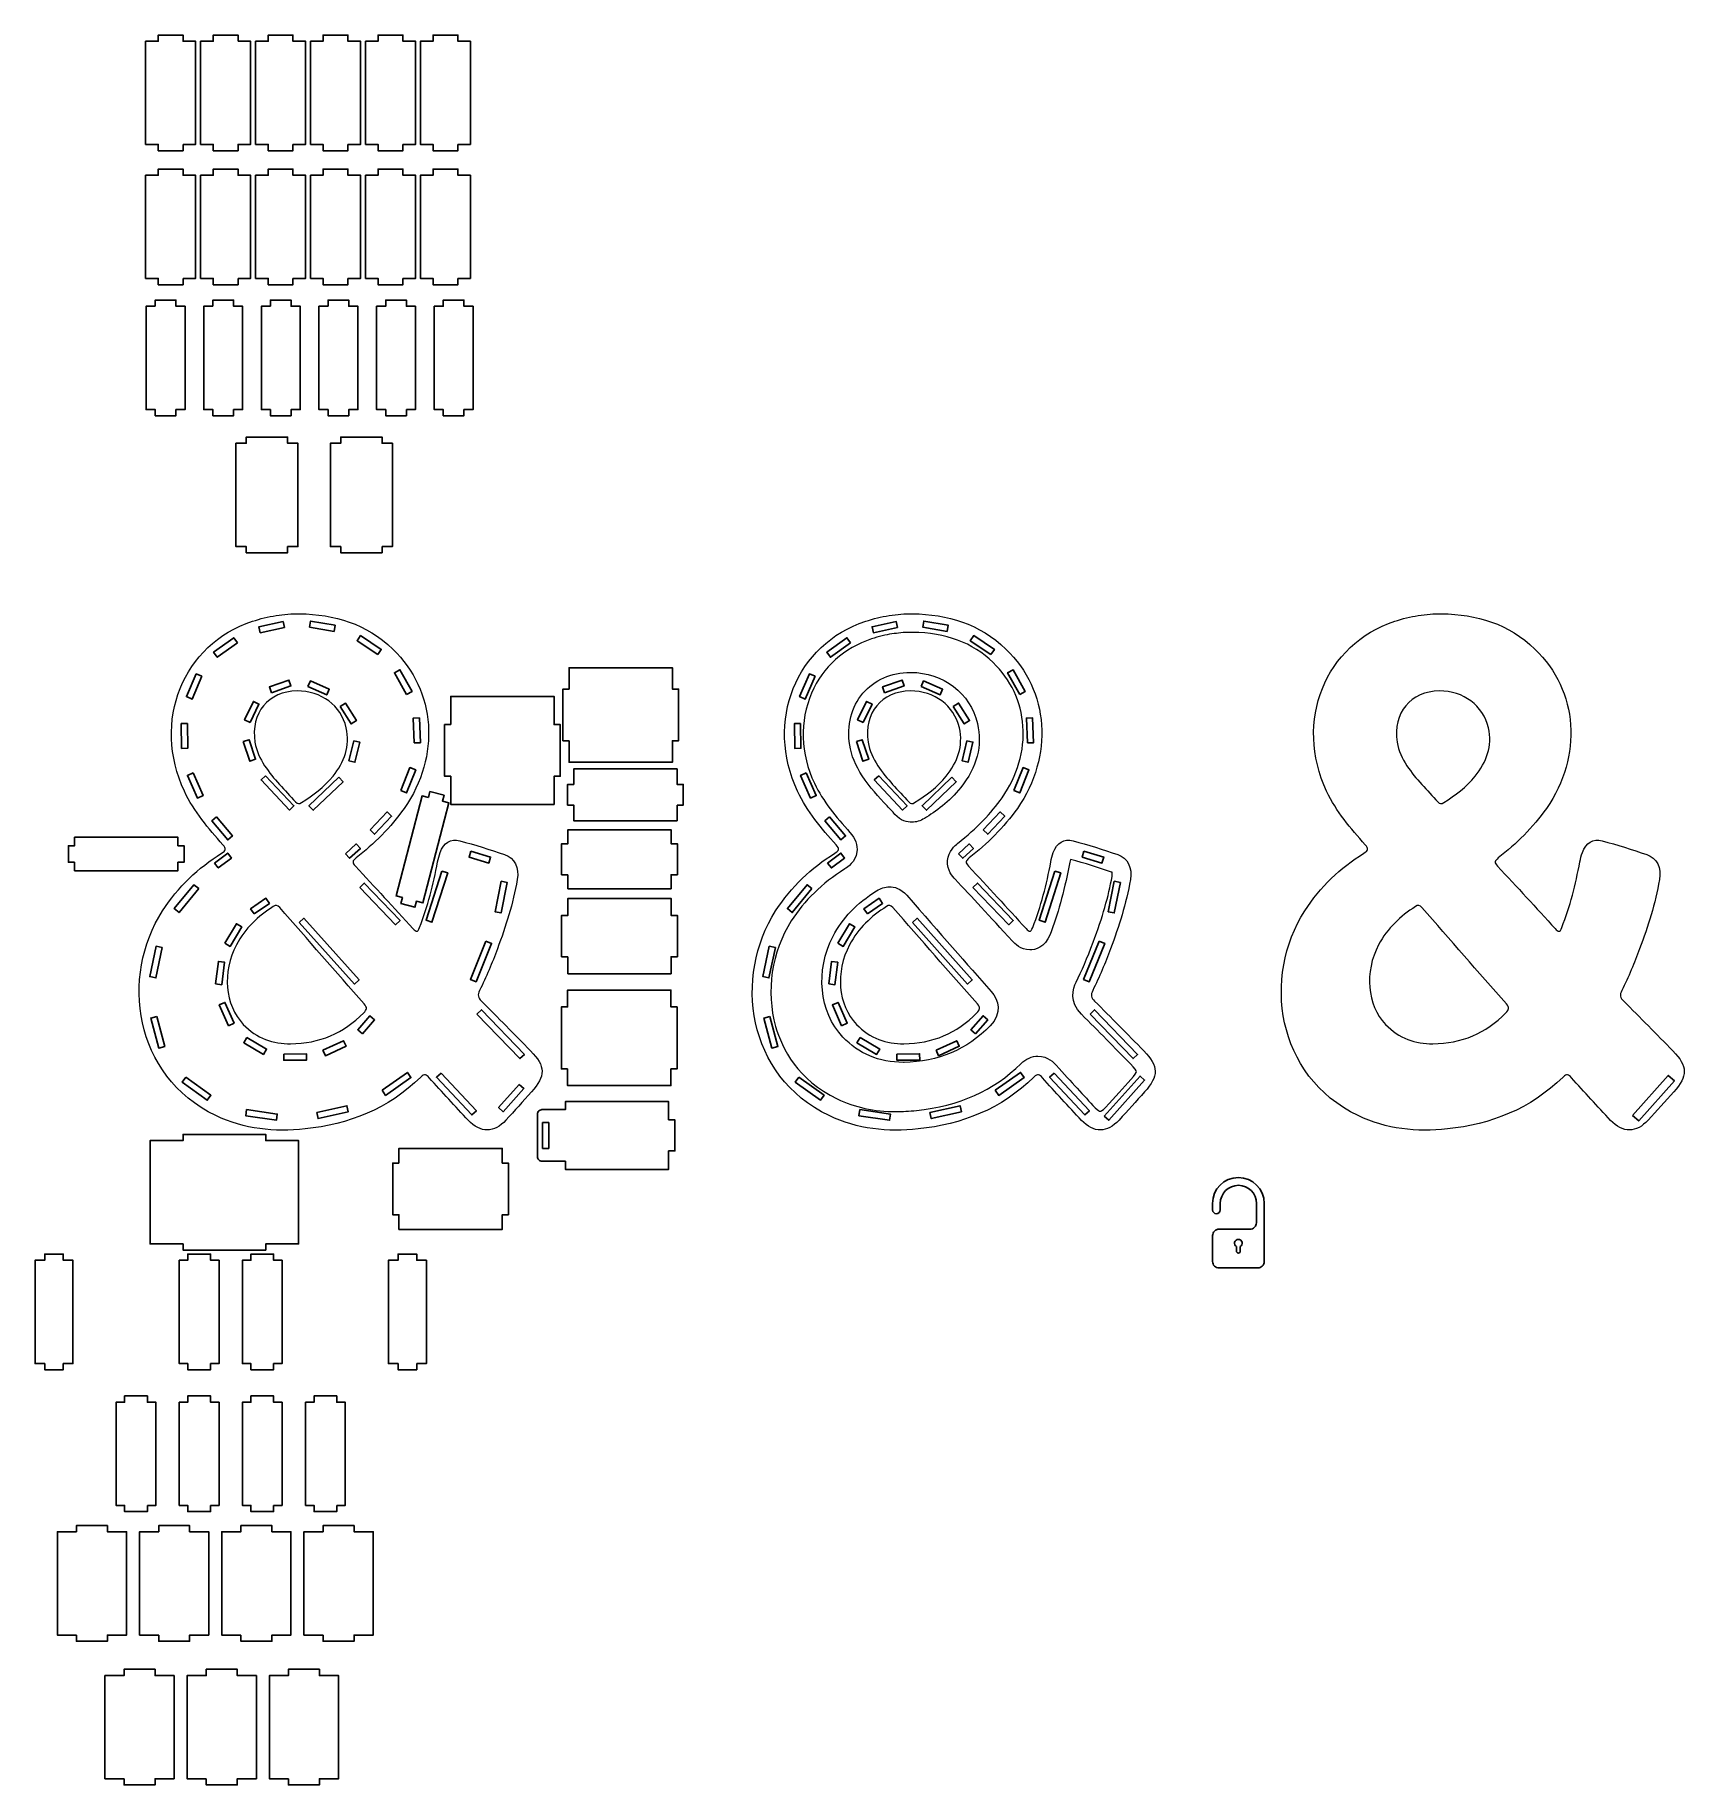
# Model space of a CAD drawing. Header units: millimetres. Extents: x 2867 to 3667, y -81 to 767.
import ezdxf

# ---------------------------------------------------------------- set-up
doc = ezdxf.new("R2010")
doc.units = ezdxf.units.MM
doc.layers.add('Layer 1', color=7, linetype='Continuous')

msp = doc.modelspace()

# ---------------------------------------------------------------- linework, layer by layer
for points in [[(2938.66, 713.63), (2944.76, 713.63), (2944.76, 763.63), (2938.66, 763.63), (2938.66, 766.63), (2926.66, 766.63), (2926.66, 763.63), (2920.56, 763.63), (2920.56, 713.63), (2926.66, 713.63), (2926.66, 710.63), (2938.66, 710.63)], [(2965.26, 763.63), (2965.26, 766.63), (2953.26, 766.63), (2953.26, 763.63), (2947.16, 763.63), (2947.16, 713.63), (2953.26, 713.63), (2953.26, 710.63), (2965.26, 710.63), (2965.26, 713.63), (2971.36, 713.63), (2971.36, 763.63)], [(2991.86, 713.63), (2997.96, 713.63), (2997.96, 763.63), (2991.86, 763.63), (2991.86, 766.63), (2979.86, 766.63), (2979.86, 763.63), (2973.76, 763.63), (2973.76, 713.63), (2979.86, 713.63), (2979.86, 710.63), (2991.86, 710.63)], [(3018.46, 713.63), (3024.56, 713.63), (3024.56, 763.63), (3018.46, 763.63), (3018.46, 766.63), (3006.46, 766.63), (3006.46, 763.63), (3000.36, 763.63), (3000.36, 713.63), (3006.46, 713.63), (3006.46, 710.63), (3018.46, 710.63)], [(3045.07, 713.63), (3051.17, 713.63), (3051.17, 763.63), (3045.07, 763.63), (3045.07, 766.63), (3033.07, 766.63), (3033.07, 763.63), (3026.97, 763.63), (3026.97, 713.63), (3033.07, 713.63), (3033.07, 710.63), (3045.07, 710.63)], [(3071.67, 713.63), (3077.77, 713.63), (3077.77, 763.63), (3071.67, 763.63), (3071.67, 766.63), (3059.67, 766.63), (3059.67, 763.63), (3053.57, 763.63), (3053.57, 713.63), (3059.67, 713.63), (3059.67, 710.63), (3071.67, 710.63)], [(2938.66, 648.76), (2944.76, 648.76), (2944.76, 698.76), (2938.66, 698.76), (2938.66, 701.76), (2926.66, 701.76), (2926.66, 698.76), (2920.56, 698.76), (2920.56, 648.76), (2926.66, 648.76), (2926.66, 645.76), (2938.66, 645.76)], [(2965.26, 648.76), (2971.36, 648.76), (2971.36, 698.76), (2965.26, 698.76), (2965.26, 701.76), (2953.26, 701.76), (2953.26, 698.76), (2947.16, 698.76), (2947.16, 648.76), (2953.26, 648.76), (2953.26, 645.76), (2965.26, 645.76)], [(2991.86, 648.76), (2997.96, 648.76), (2997.96, 698.76), (2991.86, 698.76), (2991.86, 701.76), (2979.86, 701.76), (2979.86, 698.76), (2973.76, 698.76), (2973.76, 648.76), (2979.86, 648.76), (2979.86, 645.76), (2991.86, 645.76)], [(3018.46, 648.76), (3024.56, 648.76), (3024.56, 698.76), (3018.46, 698.76), (3018.46, 701.76), (3006.46, 701.76), (3006.46, 698.76), (3000.36, 698.76), (3000.36, 648.76), (3006.46, 648.76), (3006.46, 645.76), (3018.46, 645.76)], [(3045.07, 648.76), (3051.17, 648.76), (3051.17, 698.76), (3045.07, 698.76), (3045.07, 701.76), (3033.07, 701.76), (3033.07, 698.76), (3026.97, 698.76), (3026.97, 648.76), (3033.07, 648.76), (3033.07, 645.76), (3045.07, 645.76)], [(3071.67, 648.76), (3077.77, 648.76), (3077.77, 698.76), (3071.67, 698.76), (3071.67, 701.76), (3059.67, 701.76), (3059.67, 698.76), (3053.57, 698.76), (3053.57, 648.76), (3059.67, 648.76), (3059.67, 645.76), (3071.67, 645.76)], [(2925.21, 635.29), (2920.81, 635.29), (2920.81, 585.29), (2925.21, 585.29), (2925.21, 582.29), (2935.21, 582.29), (2935.21, 585.29), (2939.61, 585.29), (2939.61, 635.29), (2935.21, 635.29), (2935.21, 638.29), (2925.21, 638.29)], [(2953.09, 635.29), (2948.69, 635.29), (2948.69, 585.29), (2953.09, 585.29), (2953.09, 582.29), (2963.09, 582.29), (2963.09, 585.29), (2967.49, 585.29), (2967.49, 635.29), (2963.09, 635.29), (2963.09, 638.29), (2953.09, 638.29)], [(2980.97, 635.29), (2976.57, 635.29), (2976.57, 585.29), (2980.97, 585.29), (2980.97, 582.29), (2990.97, 582.29), (2990.97, 585.29), (2995.37, 585.29), (2995.37, 635.29), (2990.97, 635.29), (2990.97, 638.29), (2980.97, 638.29)], [(3008.86, 635.29), (3004.46, 635.29), (3004.46, 585.29), (3008.86, 585.29), (3008.86, 582.29), (3018.86, 582.29), (3018.86, 585.29), (3023.26, 585.29), (3023.26, 635.29), (3018.86, 635.29), (3018.86, 638.29), (3008.86, 638.29)], [(3046.74, 585.29), (3051.14, 585.29), (3051.14, 635.29), (3046.74, 635.29), (3046.74, 638.29), (3036.74, 638.29), (3036.74, 635.29), (3032.34, 635.29), (3032.34, 585.29), (3036.74, 585.29), (3036.74, 582.29), (3046.74, 582.29)], [(3074.62, 585.29), (3079.02, 585.29), (3079.02, 635.29), (3074.62, 635.29), (3074.62, 638.29), (3064.62, 638.29), (3064.62, 635.29), (3060.22, 635.29), (3060.22, 585.29), (3064.62, 585.29), (3064.62, 582.29), (3074.62, 582.29)], [(2989.22, 518.97), (2994.22, 518.97), (2994.22, 568.97), (2989.22, 568.97), (2989.22, 571.97), (2969.22, 571.97), (2969.22, 568.97), (2964.22, 568.97), (2964.22, 518.97), (2969.22, 518.97), (2969.22, 515.97), (2989.22, 515.97)], [(3034.99, 518.97), (3039.99, 518.97), (3039.99, 568.97), (3034.99, 568.97), (3034.99, 571.97), (3014.99, 571.97), (3014.99, 568.97), (3009.99, 568.97), (3009.99, 518.97), (3014.99, 518.97), (3014.99, 515.97), (3034.99, 515.97)], [(3011.72, 477.9), (2999.9, 479.97), (3000.42, 482.93), (3012.24, 480.85)], [(3308.49, 477.9), (3296.67, 479.97), (3297.18, 482.93), (3309, 480.85)], [(2964.96, 472.35), (2955.2, 465.37), (2953.45, 467.81), (2963.21, 474.79)], [(2987.74, 479.74), (2976.01, 477.22), (2975.38, 480.15), (2987.11, 482.67)], [(3032.88, 466.67), (3022.93, 473.38), (3024.61, 475.87), (3034.56, 469.16)], [(3261.72, 472.35), (3251.96, 465.37), (3250.22, 467.81), (3259.98, 474.79)], [(3284.51, 479.74), (3272.77, 477.22), (3272.14, 480.15), (3283.88, 482.67)], [(3329.65, 466.67), (3319.7, 473.38), (3321.37, 475.87), (3331.32, 469.16)], [(3046.87, 447.41), (3041, 457.88), (3043.61, 459.34), (3049.49, 448.88)], [(3125.5, 424.95), (3125.5, 414.56), (3175.5, 414.56), (3175.5, 424.95), (3178.5, 424.95), (3178.5, 449.95), (3175.5, 449.95), (3175.5, 460.34), (3125.5, 460.34), (3125.5, 449.95), (3122.5, 449.95), (3122.5, 424.95)], [(3343.64, 447.41), (3337.76, 457.88), (3340.38, 459.34), (3346.25, 448.88)], [(2947.8, 456.17), (2943.08, 445.13), (2940.32, 446.31), (2945.04, 457.35)], [(2981.44, 448.18), (2990.87, 451.53), (2989.86, 454.36), (2980.44, 451.01)], [(2999.1, 451.2), (3008.25, 447.18), (3009.46, 449.92), (3000.31, 453.95)], [(3244.56, 456.17), (3239.84, 445.13), (3237.08, 446.31), (3241.8, 457.35)], [(3278.21, 448.18), (3287.63, 451.53), (3286.63, 454.36), (3277.2, 451.01)], [(3295.86, 451.2), (3305.02, 447.18), (3306.23, 449.92), (3297.07, 453.95)], [(2971.11, 433.72), (2975.42, 442.75), (2972.71, 444.04), (2968.41, 435.02)], [(3014.7, 441.6), (3019.99, 433.11), (3022.54, 434.7), (3017.25, 443.19)], [(3068.21, 432.8), (3065.21, 432.8), (3065.21, 407.8), (3068.21, 407.8), (3068.21, 394.15), (3118.21, 394.15), (3118.21, 407.8), (3121.21, 407.8), (3121.21, 432.8), (3118.21, 432.8), (3118.21, 446.45), (3068.21, 446.45)], [(3267.88, 433.72), (3272.18, 442.75), (3269.47, 444.04), (3265.17, 435.02)], [(3311.47, 441.6), (3316.76, 433.11), (3319.3, 434.7), (3314.01, 443.19)], [(2940.76, 433.31), (2940.93, 421.31), (2937.93, 421.27), (2937.76, 433.26)], [(3050.53, 423.91), (3050.1, 435.9), (3053.1, 436.01), (3053.53, 424.02)], [(3237.52, 433.31), (3237.7, 421.31), (3234.7, 421.27), (3234.52, 433.26)], [(3347.3, 423.91), (3346.86, 435.9), (3349.86, 436.01), (3350.3, 424.02)], [(2967.8, 424.52), (2970.94, 415.02), (2973.79, 415.97), (2970.65, 425.46)], [(3021.29, 425), (3018.93, 415.28), (3021.84, 414.57), (3024.21, 424.29)], [(3264.57, 424.52), (3267.71, 415.02), (3270.55, 415.97), (3267.41, 425.46)], [(3318.06, 425), (3315.69, 415.28), (3318.61, 414.57), (3320.97, 424.29)], [(2943.54, 409.41), (2948.38, 398.43), (2945.63, 397.22), (2940.79, 408.2)], [(2978.63, 408.04), (2992.35, 393.49), (2990.17, 391.43), (2976.44, 405.98)], [(3014.06, 407.31), (2999.58, 393.51), (3001.65, 391.34), (3016.13, 405.13)], [(3044.04, 400.84), (3048.47, 411.99), (3051.26, 410.88), (3046.83, 399.73)], [(3177.77, 393.78), (3180.77, 393.78), (3180.77, 403.78), (3177.77, 403.78), (3177.77, 411.35), (3127.77, 411.35), (3127.77, 403.78), (3124.77, 403.78), (3124.77, 393.78), (3127.77, 393.78), (3127.77, 386.22), (3177.77, 386.22)], [(3240.3, 409.41), (3245.14, 398.43), (3242.4, 397.22), (3237.56, 408.2)], [(3275.39, 408.04), (3289.11, 393.49), (3286.93, 391.43), (3273.21, 405.98)], [(3310.82, 407.31), (3296.34, 393.51), (3298.41, 391.34), (3312.89, 405.13)], [(3340.8, 400.84), (3345.23, 411.99), (3348.02, 410.88), (3343.59, 399.73)], [(3057.43, 397.44), (3054.33, 398.24), (3041.75, 349.85), (3044.85, 349.04), (3044.1, 346.14), (3050.88, 344.38), (3051.63, 347.28), (3054.73, 346.48), (3067.31, 394.87), (3064.2, 395.68), (3064.96, 398.58), (3058.18, 400.34)], [(3029.16, 381.76), (3037.4, 390.48), (3039.58, 388.42), (3031.34, 379.7)], [(3325.92, 381.76), (3334.17, 390.48), (3336.35, 388.42), (3328.1, 379.7)], [(2954.83, 388.06), (2962.57, 378.89), (2960.28, 376.96), (2952.54, 386.12)], [(3124.9, 360.09), (3124.9, 353.34), (3174.9, 353.34), (3174.9, 360.09), (3177.9, 360.09), (3177.9, 375.09), (3174.9, 375.09), (3174.9, 381.84), (3124.9, 381.84), (3124.9, 375.09), (3121.9, 375.09), (3121.9, 360.09)], [(3251.59, 388.06), (3259.34, 378.89), (3257.04, 376.96), (3249.3, 386.12)], [(2886.18, 366.15), (2886.18, 362.03), (2936.18, 362.03), (2936.18, 366.15), (2939.18, 366.15), (2939.18, 374.15), (2936.18, 374.15), (2936.18, 378.26), (2886.18, 378.26), (2886.18, 374.15), (2883.18, 374.15), (2883.18, 366.15)], [(3017.27, 370.28), (3022.44, 375), (3024.47, 372.79), (3019.3, 368.06)], [(3314.04, 370.28), (3319.21, 375), (3321.23, 372.79), (3316.06, 368.06)], [(2953.89, 365.77), (2960.28, 370.58), (2962.09, 368.19), (2955.69, 363.38)], [(3077.95, 371.52), (3087.52, 368.61), (3086.65, 365.74), (3077.08, 368.65)], [(3250.65, 365.77), (3257.04, 370.58), (3258.85, 368.19), (3252.46, 363.38)], [(3374.71, 371.52), (3384.28, 368.61), (3383.41, 365.74), (3373.84, 368.65)], [(3024.21, 353.97), (3026.38, 356.05), (3043.67, 337.99), (3041.5, 335.92)], [(3063.88, 361.85), (3066.74, 360.94), (3059.13, 337.12), (3056.27, 338.03)], [(3092.61, 356.91), (3095.55, 356.32), (3092.59, 341.61), (3089.65, 342.2)], [(3320.97, 353.97), (3323.14, 356.05), (3340.44, 337.99), (3338.27, 335.92)], [(3360.64, 361.85), (3363.5, 360.94), (3355.9, 337.12), (3353.04, 338.03)], [(3389.37, 356.91), (3392.31, 356.32), (3389.36, 341.61), (3386.42, 342.2)], [(2946.24, 353.38), (2936.73, 341.78), (2934.41, 343.68), (2943.92, 355.28)], [(2973.09, 341.1), (2980.49, 346.23), (2978.78, 348.7), (2971.38, 343.57)], [(3124.9, 320.38), (3124.9, 312.13), (3174.9, 312.13), (3174.9, 320.38), (3177.9, 320.38), (3177.9, 340.38), (3174.9, 340.38), (3174.9, 348.63), (3124.9, 348.63), (3124.9, 340.38), (3121.9, 340.38), (3121.9, 320.38)], [(3243, 353.38), (3233.49, 341.78), (3231.17, 343.68), (3240.68, 355.28)], [(3269.86, 341.1), (3277.25, 346.23), (3275.54, 348.7), (3268.15, 343.57)], [(2994.94, 337.02), (2997.18, 339.02), (3023.83, 309.19), (3021.6, 307.19)], [(3291.71, 337.02), (3293.95, 339.02), (3320.6, 309.19), (3318.36, 307.19)], [(2958.86, 326.98), (2964.53, 336.4), (2967.1, 334.85), (2961.43, 325.43)], [(3255.62, 326.98), (3261.29, 336.4), (3263.86, 334.85), (3258.19, 325.43)], [(2928.58, 324.82), (2925.49, 310.15), (2922.55, 310.76), (2925.64, 325.44)], [(3085.23, 327.93), (3088.01, 326.81), (3080.51, 308.27), (3077.73, 309.39)], [(3225.34, 324.82), (3222.25, 310.15), (3219.32, 310.76), (3222.4, 325.44)], [(3381.99, 327.93), (3384.77, 326.81), (3377.27, 308.27), (3374.49, 309.39)], [(2954.43, 307.2), (2955.79, 318.12), (2958.76, 317.75), (2957.41, 306.83)], [(3251.2, 307.2), (3252.55, 318.12), (3255.53, 317.75), (3254.17, 306.83)], [(2960.66, 287.02), (2956.16, 297.05), (2958.9, 298.28), (2963.4, 288.24)], [(3124.8, 266.12), (3124.8, 257.98), (3174.8, 257.98), (3174.8, 266.12), (3177.8, 266.12), (3177.8, 296.12), (3174.8, 296.12), (3174.8, 304.25), (3124.8, 304.25), (3124.8, 296.12), (3121.8, 296.12), (3121.8, 266.12)], [(3257.42, 287.02), (3252.92, 297.05), (3255.66, 298.28), (3260.16, 288.24)], [(2925.95, 291.48), (2929.78, 276.98), (2926.88, 276.21), (2923.05, 290.71)], [(3025.46, 283.04), (3031.39, 289.82), (3029.13, 291.79), (3023.2, 285.02)], [(3080.89, 292.67), (3083.05, 294.75), (3103.86, 273.14), (3101.7, 271.06)], [(3222.71, 291.48), (3226.55, 276.98), (3223.65, 276.21), (3219.81, 290.71)], [(3322.23, 283.04), (3328.15, 289.82), (3325.89, 291.79), (3319.97, 285.02)], [(3377.66, 292.67), (3379.82, 294.75), (3400.63, 273.14), (3398.46, 271.06)], [(2969.59, 281.31), (2979.06, 275.71), (2977.53, 273.13), (2968.07, 278.73)], [(3006.32, 275.18), (3016.32, 279.76), (3017.57, 277.03), (3007.57, 272.46)], [(3266.36, 281.31), (3275.83, 275.71), (3274.3, 273.13), (3264.83, 278.73)], [(3303.09, 275.18), (3313.09, 279.76), (3314.34, 277.03), (3304.34, 272.46)], [(2987.39, 273.28), (2998.39, 273.4), (2998.42, 270.4), (2987.42, 270.28)], [(3284.16, 273.28), (3295.16, 273.4), (3295.19, 270.4), (3284.19, 270.28)], [(3034.97, 255.73), (3047.23, 264.37), (3048.95, 261.92), (3036.69, 253.28)], [(3063.51, 264.09), (3061.32, 262.04), (3078.42, 243.8), (3080.61, 245.85)], [(3331.73, 255.73), (3343.99, 264.37), (3345.72, 261.92), (3333.46, 253.28)], [(3360.28, 264.09), (3358.09, 262.04), (3375.18, 243.8), (3377.37, 245.85)], [(3640.2, 243.57), (3657.51, 262.97), (3660.49, 260.31), (3643.18, 240.91)], [(2939.97, 262.15), (2952.13, 253.37), (2950.37, 250.94), (2938.21, 259.72)], [(3101.39, 258.53), (3103.63, 256.54), (3093.65, 245.34), (3091.41, 247.34)], [(3236.73, 262.15), (3248.89, 253.37), (3247.14, 250.94), (3234.98, 259.72)], [(3384.51, 243.24), (3401.82, 262.64), (3404.06, 260.64), (3386.75, 241.24)], [(2969.45, 246.39), (2984.29, 244.24), (2983.86, 241.27), (2969.02, 243.42)], [(3003.34, 244.99), (3017.97, 248.29), (3018.63, 245.37), (3004, 242.06)], [(3266.21, 246.39), (3281.06, 244.24), (3280.63, 241.27), (3265.78, 243.42)], [(3300.11, 244.99), (3314.74, 248.29), (3315.4, 245.37), (3300.77, 242.06)], [(3112.69, 227.61), (3112.69, 240.11), (3115.69, 240.11), (3115.69, 227.61)], [(2938.66, 181.36), (2938.66, 178.36), (2978.66, 178.36), (2978.66, 181.36), (2994.59, 181.36), (2994.59, 231.36), (2978.66, 231.36), (2978.66, 234.36), (2938.66, 234.36), (2938.66, 231.36), (2922.73, 231.36), (2922.73, 181.36)], [(3043.14, 220.5), (3040.14, 220.5), (3040.14, 195.5), (3043.14, 195.5), (3043.14, 188.4), (3093.14, 188.4), (3093.14, 195.5), (3096.14, 195.5), (3096.14, 220.5), (3093.14, 220.5), (3093.14, 227.59), (3043.14, 227.59)], [(2871.69, 123.46), (2867.01, 123.46), (2867.01, 173.46), (2871.69, 173.46), (2871.69, 176.46), (2880.69, 176.46), (2880.69, 173.46), (2885.36, 173.46), (2885.36, 123.46), (2880.69, 123.46), (2880.69, 120.46), (2871.69, 120.46)], [(2951.95, 123.46), (2956.08, 123.46), (2956.08, 173.46), (2951.95, 173.46), (2951.95, 176.46), (2940.95, 176.46), (2940.95, 173.46), (2936.82, 173.46), (2936.82, 123.46), (2940.95, 123.46), (2940.95, 120.46), (2951.95, 120.46)], [(2982.5, 123.46), (2986.63, 123.46), (2986.63, 173.46), (2982.5, 173.46), (2982.5, 176.46), (2971.5, 176.46), (2971.5, 173.46), (2967.37, 173.46), (2967.37, 123.46), (2971.5, 123.46), (2971.5, 120.46), (2982.5, 120.46)], [(3051.76, 123.46), (3056.44, 123.46), (3056.44, 173.46), (3051.76, 173.46), (3051.76, 176.46), (3042.76, 176.46), (3042.76, 173.46), (3038.09, 173.46), (3038.09, 123.46), (3042.76, 123.46), (3042.76, 120.46), (3051.76, 120.46)], [(2921.39, 54.74), (2925.52, 54.74), (2925.52, 104.74), (2921.39, 104.74), (2921.39, 107.74), (2910.39, 107.74), (2910.39, 104.74), (2906.26, 104.74), (2906.26, 54.74), (2910.39, 54.74), (2910.39, 51.74), (2921.39, 51.74)], [(2951.95, 54.74), (2956.08, 54.74), (2956.08, 104.74), (2951.95, 104.74), (2951.95, 107.74), (2940.95, 107.74), (2940.95, 104.74), (2936.82, 104.74), (2936.82, 54.74), (2940.95, 54.74), (2940.95, 51.74), (2951.95, 51.74)], [(2982.5, 54.74), (2986.63, 54.74), (2986.63, 104.74), (2982.5, 104.74), (2982.5, 107.74), (2971.5, 107.74), (2971.5, 104.74), (2967.37, 104.74), (2967.37, 54.74), (2971.5, 54.74), (2971.5, 51.74), (2982.5, 51.74)], [(3013.06, 54.74), (3017.19, 54.74), (3017.19, 104.74), (3013.06, 104.74), (3013.06, 107.74), (3002.06, 107.74), (3002.06, 104.74), (2997.93, 104.74), (2997.93, 54.74), (3002.06, 54.74), (3002.06, 51.74), (3013.06, 51.74)], [(2887.07, -8), (2887.07, -11), (2902.07, -11), (2902.07, -8), (2911.32, -8), (2911.32, 42), (2902.07, 42), (2902.07, 45), (2887.07, 45), (2887.07, 42), (2877.82, 42), (2877.82, -8)], [(2926.86, -8), (2926.86, -11), (2941.86, -11), (2941.86, -8), (2951.11, -8), (2951.11, 42), (2941.86, 42), (2941.86, 45), (2926.86, 45), (2926.86, 42), (2917.61, 42), (2917.61, -8)], [(2966.65, -8), (2966.65, -11), (2981.65, -11), (2981.65, -8), (2990.9, -8), (2990.9, 42), (2981.65, 42), (2981.65, 45), (2966.65, 45), (2966.65, 42), (2957.4, 42), (2957.4, -8)], [(3006.44, -8), (3006.44, -11), (3021.44, -11), (3021.44, -8), (3030.69, -8), (3030.69, 42), (3021.44, 42), (3021.44, 45), (3006.44, 45), (3006.44, 42), (2997.19, 42), (2997.19, -8)], [(2910.11, -77.59), (2910.11, -80.59), (2925.11, -80.59), (2925.11, -77.59), (2934.36, -77.59), (2934.36, -27.59), (2925.11, -27.59), (2925.11, -24.59), (2910.11, -24.59), (2910.11, -27.59), (2900.86, -27.59), (2900.86, -77.59)], [(2949.9, -77.59), (2949.9, -80.59), (2964.9, -80.59), (2964.9, -77.59), (2974.15, -77.59), (2974.15, -27.59), (2964.9, -27.59), (2964.9, -24.59), (2949.9, -24.59), (2949.9, -27.59), (2940.65, -27.59), (2940.65, -77.59)], [(2989.69, -77.59), (2989.69, -80.59), (3004.69, -80.59), (3004.69, -77.59), (3013.94, -77.59), (3013.94, -27.59), (3004.69, -27.59), (3004.69, -24.59), (2989.69, -24.59), (2989.69, -27.59), (2980.44, -27.59), (2980.44, -77.59)]]:
    msp.add_lwpolyline(points, close=True)
msp.add_lwpolyline([(3173.69, 226.36), (3173.69, 217.43), (3123.69, 217.43), (3123.69, 221.36), (3112.38, 221.36, -0.414214), (3110.19, 223.55), (3110.19, 244.18, -0.414214), (3112.38, 246.36), (3123.69, 246.36), (3123.69, 250.3), (3173.69, 250.3), (3173.69, 241.36)], format="xyb")
msp.add_lwpolyline([(3173.69, 226.36), (3176.69, 226.36), (3176.69, 241.36), (3173.69, 241.36)])
for points in [[(3436.93, 197.86), (3436.93, 200.99, -1), (3461.93, 200.99), (3461.93, 188.49), (3461.93, 172.86, -0.414214), (3458.8, 169.74), (3440.05, 169.74, -0.414214), (3436.93, 172.86), (3436.93, 185.36, -0.414214), (3440.05, 188.49), (3455.05, 188.49, 0.414214), (3458.18, 191.61), (3458.18, 200.99, 1), (3440.68, 200.99), (3440.68, 197.86, -1)], [(3450.37, 180.07), (3450.37, 177.84, -1), (3448.49, 177.84), (3448.49, 180.07, -3.732051)]]:
    msp.add_lwpolyline(points, format="xyb", close=True)
at = {"layer": 'Layer 1', "lineweight": 0}
for points, knots in [([(3106.89, 274.82), (3098.99, 282.89), (3091.09, 290.95), (3083.08, 298.9), (3081.42, 300.56), (3081.04, 301.83), (3082.18, 304.06), (3085.47, 310.58), (3088.25, 317.37), (3090.82, 324.25), (3094.9, 335.12), (3098.38, 346.2), (3100.39, 357.74), (3101.4, 363.54), (3099.16, 368.13), (3094.26, 369.85), (3087.14, 372.36), (3079.92, 374.57), (3072.65, 376.52), (3068.21, 377.72), (3064.84, 375.5), (3063.09, 370.89), (3062.53, 369.42), (3062.19, 367.82), (3061.89, 366.26), (3059.8, 355.4), (3057.16, 344.75), (3053.13, 334.51), (3052.15, 332.02), (3051.45, 332.34), (3049.94, 334), (3040.72, 344.12), (3031.46, 354.21), (3022.09, 364.17), (3020.37, 366), (3020.6, 366.75), (3022.41, 368.2), (3031.1, 375.17), (3039.16, 382.83), (3045.7, 392.23), (3063.27, 417.51), (3061.14, 449.15), (3040.16, 469.36), (3027.39, 481.66), (3011.89, 486.23), (2995.06, 486.43), (2991.24, 486.53), (2987.46, 486.1), (2983.69, 485.57), (2979.82, 485.02), (2976.03, 484.03), (2972.29, 482.81), (2938.61, 471.87), (2923.49, 434.17), (2939.33, 400.53), (2944, 390.62), (2950.9, 382.51), (2957.98, 374.6), (2959.81, 372.56), (2959.36, 371.78), (2957.33, 370.5), (2946.01, 363.33), (2936.21, 354.35), (2928.72, 342.6), (2908.43, 310.83), (2914.49, 262.81), (2954.55, 243.48), (2968.35, 236.82), (2982.88, 235.47), (2997.74, 237.02), (3018.81, 239.21), (3037.88, 246.63), (3053.73, 262.17), (3055.55, 263.96), (3056.42, 263.36), (3057.8, 261.83), (3064.07, 254.89), (3070.38, 247.98), (3076.76, 241.17), (3082.59, 234.95), (3089.22, 235.06), (3094.94, 241.32), (3099.08, 245.84), (3103.2, 250.38), (3107.3, 254.94), (3114.21, 262.61), (3114.13, 267.4), (3106.89, 274.82)], [0, 0, 0, 0, 1, 1, 1, 2, 2, 2, 3, 3, 3, 4, 4, 4, 5, 5, 5, 6, 6, 6, 7, 7, 7, 8, 8, 8, 9, 9, 9, 10, 10, 10, 11, 11, 11, 12, 12, 12, 13, 13, 13, 14, 14, 14, 15, 15, 15, 16, 16, 16, 17, 17, 17, 18, 18, 18, 19, 19, 19, 20, 20, 20, 21, 21, 21, 22, 22, 22, 23, 23, 23, 24, 24, 24, 25, 25, 25, 26, 26, 26, 27, 27, 27, 28, 28, 28, 29, 29, 29, 29]), ([(3403.65, 274.82), (3395.76, 282.89), (3387.85, 290.95), (3379.84, 298.9), (3378.18, 300.56), (3377.81, 301.83), (3378.94, 304.06), (3382.23, 310.58), (3385.01, 317.37), (3387.59, 324.25), (3391.66, 335.12), (3395.15, 346.2), (3397.16, 357.74), (3398.17, 363.54), (3395.93, 368.13), (3391.02, 369.85), (3383.9, 372.36), (3376.68, 374.57), (3369.42, 376.52), (3364.97, 377.72), (3361.61, 375.5), (3359.85, 370.89), (3359.29, 369.42), (3358.96, 367.82), (3358.66, 366.26), (3356.57, 355.4), (3353.93, 344.75), (3349.89, 334.51), (3348.91, 332.02), (3348.22, 332.34), (3346.71, 334), (3337.48, 344.12), (3328.22, 354.21), (3318.86, 364.17), (3317.14, 366), (3317.37, 366.75), (3319.17, 368.2), (3327.86, 375.17), (3335.92, 382.83), (3342.46, 392.23), (3360.04, 417.51), (3357.91, 449.15), (3336.92, 469.36), (3324.15, 481.66), (3308.66, 486.23), (3291.83, 486.43), (3288, 486.53), (3284.22, 486.1), (3280.45, 485.57), (3276.58, 485.02), (3272.79, 484.03), (3269.05, 482.81), (3235.37, 471.87), (3220.26, 434.17), (3236.1, 400.53), (3240.76, 390.62), (3247.66, 382.51), (3254.74, 374.6), (3256.57, 372.56), (3256.12, 371.78), (3254.1, 370.5), (3242.78, 363.33), (3232.98, 354.35), (3225.48, 342.6), (3205.19, 310.83), (3211.26, 262.81), (3251.32, 243.48), (3265.11, 236.82), (3279.64, 235.47), (3294.51, 237.02), (3315.57, 239.21), (3334.64, 246.63), (3350.49, 262.17), (3352.32, 263.96), (3353.18, 263.36), (3354.56, 261.83), (3360.84, 254.89), (3367.14, 247.98), (3373.53, 241.17), (3379.36, 234.95), (3385.98, 235.06), (3391.71, 241.32), (3395.84, 245.84), (3399.97, 250.38), (3404.07, 254.94), (3410.98, 262.61), (3410.9, 267.4), (3403.65, 274.82)], [0, 0, 0, 0, 1, 1, 1, 2, 2, 2, 3, 3, 3, 4, 4, 4, 5, 5, 5, 6, 6, 6, 7, 7, 7, 8, 8, 8, 9, 9, 9, 10, 10, 10, 11, 11, 11, 12, 12, 12, 13, 13, 13, 14, 14, 14, 15, 15, 15, 16, 16, 16, 17, 17, 17, 18, 18, 18, 19, 19, 19, 20, 20, 20, 21, 21, 21, 22, 22, 22, 23, 23, 23, 24, 24, 24, 25, 25, 25, 26, 26, 26, 27, 27, 27, 28, 28, 28, 29, 29, 29, 29]), ([(3659.72, 274.82), (3651.82, 282.89), (3643.92, 290.95), (3635.91, 298.9), (3634.24, 300.56), (3633.87, 301.83), (3635.01, 304.06), (3638.3, 310.58), (3641.08, 317.37), (3643.65, 324.25), (3647.73, 335.12), (3651.21, 346.2), (3653.22, 357.74), (3654.23, 363.54), (3651.99, 368.13), (3647.08, 369.85), (3639.96, 372.36), (3632.74, 374.57), (3625.48, 376.52), (3621.04, 377.72), (3617.67, 375.5), (3615.92, 370.89), (3615.36, 369.42), (3615.02, 367.82), (3614.72, 366.26), (3612.63, 355.4), (3609.99, 344.75), (3605.96, 334.51), (3604.98, 332.02), (3604.28, 332.34), (3602.77, 334), (3593.55, 344.12), (3584.28, 354.21), (3574.92, 364.17), (3573.2, 366), (3573.43, 366.75), (3575.24, 368.2), (3583.92, 375.17), (3591.99, 382.83), (3598.52, 392.23), (3616.1, 417.51), (3613.97, 449.15), (3592.98, 469.36), (3580.21, 481.66), (3564.72, 486.23), (3547.89, 486.43), (3544.07, 486.53), (3540.29, 486.1), (3536.52, 485.57), (3532.64, 485.02), (3528.86, 484.03), (3525.12, 482.81), (3491.44, 471.87), (3476.32, 434.17), (3492.16, 400.53), (3496.83, 390.62), (3503.73, 382.51), (3510.8, 374.6), (3512.63, 372.56), (3512.18, 371.78), (3510.16, 370.5), (3498.84, 363.33), (3489.04, 354.35), (3481.54, 342.6), (3461.26, 310.83), (3467.32, 262.81), (3507.38, 243.48), (3521.18, 236.82), (3535.7, 235.47), (3550.57, 237.02), (3571.63, 239.21), (3590.71, 246.63), (3606.56, 262.17), (3608.38, 263.96), (3609.25, 263.36), (3610.63, 261.83), (3616.9, 254.89), (3623.2, 247.98), (3629.59, 241.17), (3635.42, 234.95), (3642.05, 235.06), (3647.77, 241.32), (3651.91, 245.84), (3656.03, 250.38), (3660.13, 254.94), (3667.04, 262.61), (3666.96, 267.4), (3659.72, 274.82)], [0, 0, 0, 0, 1, 1, 1, 2, 2, 2, 3, 3, 3, 4, 4, 4, 5, 5, 5, 6, 6, 6, 7, 7, 7, 8, 8, 8, 9, 9, 9, 10, 10, 10, 11, 11, 11, 12, 12, 12, 13, 13, 13, 14, 14, 14, 15, 15, 15, 16, 16, 16, 17, 17, 17, 18, 18, 18, 19, 19, 19, 20, 20, 20, 21, 21, 21, 22, 22, 22, 23, 23, 23, 24, 24, 24, 25, 25, 25, 26, 26, 26, 27, 27, 27, 28, 28, 28, 29, 29, 29, 29]), ([(3283.73, 245.44), (3273.11, 245.44), (3263.79, 247.45), (3255.23, 251.58), (3236.26, 260.74), (3228.57, 275.72), (3225.47, 286.67), (3220.65, 303.66), (3223.49, 322.76), (3233.06, 337.75), (3239.39, 347.66), (3247.84, 355.89), (3258.91, 362.9), (3260.2, 363.71), (3264.11, 366.19), (3264.8, 371.13), (3265.25, 374.42), (3264.12, 377.61), (3261.44, 380.61), (3254.75, 388.09), (3248.4, 395.54), (3244.24, 404.36), (3237.53, 418.62), (3237.02, 434.55), (3242.87, 448.05), (3248.31, 460.64), (3258.6, 469.95), (3271.83, 474.25), (3275.52, 475.45), (3278.75, 476.24), (3281.71, 476.66), (3284.58, 477.06), (3287.65, 477.44), (3290.66, 477.44), (3290.97, 477.44), (3291.28, 477.44), (3291.59, 477.43), (3291.59, 477.43), (3291.72, 477.43), (3291.72, 477.43), (3307.97, 477.23), (3320.71, 472.48), (3330.68, 462.88), (3339.33, 454.55), (3344.34, 443.89), (3345.17, 432.06), (3346.02, 420.09), (3342.53, 408.09), (3335.07, 397.37), (3329.84, 389.84), (3322.99, 382.8), (3313.54, 375.23), (3312.43, 374.33), (3309.04, 371.61), (3308.71, 366.91), (3308.38, 362.19), (3311.32, 359.04), (3312.29, 358.01), (3320.36, 349.43), (3328.92, 340.16), (3340.05, 327.94), (3341.1, 326.79), (3343.91, 323.7), (3348.47, 323.7), (3348.47, 323.7), (3348.47, 323.7), (3348.47, 323.7), (3351.03, 323.7), (3355.7, 324.67), (3358.27, 331.21), (3362.01, 340.72), (3364.95, 351.32), (3367.5, 364.56), (3367.69, 365.57), (3367.92, 366.7), (3368.21, 367.53), (3375.11, 365.64), (3381.77, 363.57), (3388.03, 361.37), (3388.16, 361.32), (3388.24, 361.28), (3388.28, 361.26), (3388.36, 361.06), (3388.49, 360.42), (3388.29, 359.28), (3386.62, 349.69), (3383.72, 339.57), (3379.16, 327.41), (3376.25, 319.64), (3373.63, 313.51), (3370.91, 308.12), (3369.27, 304.9), (3367.43, 298.57), (3373.49, 292.52), (3381.63, 284.44), (3389.68, 276.24), (3397.22, 268.52), (3399.38, 266.31), (3399.98, 265.17), (3400.14, 264.79), (3400, 264.41), (3399.45, 263.25), (3397.38, 260.96), (3393.82, 257), (3389.91, 252.69), (3385.06, 247.39), (3383.7, 245.9), (3382.78, 245.57), (3382.56, 245.57), (3382.35, 245.57), (3381.44, 245.89), (3380.09, 247.32), (3374.55, 253.24), (3368.74, 259.57), (3361.24, 267.86), (3360.15, 269.07), (3357.26, 272.27), (3352.44, 272.27), (3349.45, 272.27), (3346.68, 271.03), (3344.2, 268.6), (3330.87, 255.53), (3314.31, 248.13), (3293.57, 245.97), (3290.18, 245.62), (3286.87, 245.44), (3283.73, 245.44)], [0, 0, 0, 0, 1, 1, 1, 2, 2, 2, 3, 3, 3, 4, 4, 4, 5, 5, 5, 6, 6, 6, 7, 7, 7, 8, 8, 8, 9, 9, 9, 10, 10, 10, 11, 11, 11, 12, 12, 12, 13, 13, 13, 14, 14, 14, 15, 15, 15, 16, 16, 16, 17, 17, 17, 18, 18, 18, 19, 19, 19, 20, 20, 20, 21, 21, 21, 22, 22, 22, 23, 23, 23, 24, 24, 24, 25, 25, 25, 26, 26, 26, 27, 27, 27, 28, 28, 28, 29, 29, 29, 30, 30, 30, 31, 31, 31, 32, 32, 32, 33, 33, 33, 34, 34, 34, 35, 35, 35, 36, 36, 36, 37, 37, 37, 38, 38, 38, 39, 39, 39, 40, 40, 40, 41, 41, 41, 42, 42, 42, 42]), ([(3290.63, 458.06), (3281.37, 458.01), (3273.23, 454.43), (3267.74, 447.97), (3262.1, 441.35), (3259.83, 432.44), (3261.33, 422.87), (3262.13, 417.81), (3264.12, 412.93), (3267.42, 407.93), (3271.07, 402.4), (3275.33, 397.82), (3279.45, 393.39), (3280.75, 392), (3281.97, 390.68), (3283.19, 389.33), (3286.03, 386.17), (3289.2, 385.51), (3291.37, 385.51), (3293.49, 385.51), (3295.5, 386.12), (3297.52, 387.38), (3302.77, 390.68), (3309.52, 395.35), (3315.03, 402.25), (3322.9, 412.08), (3325.63, 422.53), (3323.15, 433.31), (3319.79, 447.88), (3306.49, 458.06), (3290.82, 458.06), (3290.82, 458.06), (3290.63, 458.06), (3290.63, 458.06)], [0, 0, 0, 0, 1, 1, 1, 2, 2, 2, 3, 3, 3, 4, 4, 4, 5, 5, 5, 6, 6, 6, 7, 7, 7, 8, 8, 8, 9, 9, 9, 10, 10, 10, 11, 11, 11, 11]), ([(2993.91, 449.06), (3005.46, 449.12), (3015.15, 441.98), (3017.61, 431.29), (3019.7, 422.25), (3016.63, 414.61), (3011.24, 407.87), (3006.95, 402.51), (3001.61, 398.55), (2995.97, 395.01), (2994.86, 394.31), (2994.09, 394.26), (2993.12, 395.34), (2987.99, 401.06), (2982.47, 406.38), (2978.16, 412.89), (2975.88, 416.35), (2974.12, 420.05), (2973.46, 424.27), (2971.24, 438.37), (2980.03, 448.99), (2993.91, 449.06)], [0, 0, 0, 0, 1, 1, 1, 2, 2, 2, 3, 3, 3, 4, 4, 4, 5, 5, 5, 6, 6, 6, 7, 7, 7, 7]), ([(3290.68, 449.06), (3302.23, 449.12), (3311.91, 441.98), (3314.38, 431.29), (3316.46, 422.25), (3313.4, 414.61), (3308, 407.87), (3303.72, 402.51), (3298.38, 398.55), (3292.73, 395.01), (3291.62, 394.31), (3290.86, 394.26), (3289.88, 395.34), (3284.76, 401.06), (3279.23, 406.38), (3274.93, 412.89), (3272.65, 416.35), (3270.89, 420.05), (3270.22, 424.27), (3268.01, 438.37), (3276.79, 448.99), (3290.68, 449.06)], [0, 0, 0, 0, 1, 1, 1, 2, 2, 2, 3, 3, 3, 4, 4, 4, 5, 5, 5, 6, 6, 6, 7, 7, 7, 7]), ([(3546.74, 449.06), (3558.29, 449.12), (3567.97, 441.98), (3570.44, 431.29), (3572.52, 422.25), (3569.46, 414.61), (3564.06, 407.87), (3559.78, 402.51), (3554.44, 398.55), (3548.8, 395.01), (3547.69, 394.31), (3546.92, 394.26), (3545.95, 395.34), (3540.82, 401.06), (3535.3, 406.38), (3530.99, 412.89), (3528.71, 416.35), (3526.95, 420.05), (3526.29, 424.27), (3524.07, 438.37), (3532.85, 448.99), (3546.74, 449.06)], [0, 0, 0, 0, 1, 1, 1, 2, 2, 2, 3, 3, 3, 4, 4, 4, 5, 5, 5, 6, 6, 6, 7, 7, 7, 7]), ([(3280.54, 354.24), (3278.42, 354.24), (3276.32, 353.59), (3274.31, 352.32), (3264.74, 346.24), (3257.87, 339.05), (3253.28, 330.33), (3244.56, 313.79), (3246.52, 293.7), (3258.04, 281.47), (3265.58, 273.46), (3275.45, 269.35), (3287.37, 269.23), (3287.37, 269.23), (3287.48, 269.23), (3287.48, 269.23), (3287.48, 269.23), (3287.6, 269.23), (3287.6, 269.23), (3304.06, 269.5), (3318.09, 275.47), (3329.29, 286.97), (3335.19, 293.02), (3333.44, 299.53), (3329.84, 303.59), (3317.96, 317.01), (3305.36, 331.38), (3288.99, 350.16), (3286.05, 353.53), (3282.77, 354.24), (3280.54, 354.24)], [0, 0, 0, 0, 1, 1, 1, 2, 2, 2, 3, 3, 3, 4, 4, 4, 5, 5, 5, 6, 6, 6, 7, 7, 7, 8, 8, 8, 9, 9, 9, 10, 10, 10, 10]), ([(3026.08, 293.25), (3016.35, 283.26), (3004.72, 278.46), (2990.69, 278.23), (2982.45, 278.31), (2974.31, 280.75), (2967.83, 287.64), (2958.83, 297.19), (2957.53, 312.96), (2964.48, 326.14), (2968.73, 334.22), (2975.01, 340.04), (2982.35, 344.71), (2983.57, 345.48), (2984.38, 345.47), (2985.44, 344.25), (2999.03, 328.66), (3012.64, 313.1), (3026.34, 297.62), (3027.99, 295.77), (3027.56, 294.77), (3026.08, 293.25)], [0, 0, 0, 0, 1, 1, 1, 2, 2, 2, 3, 3, 3, 4, 4, 4, 5, 5, 5, 6, 6, 6, 7, 7, 7, 7]), ([(3322.84, 293.25), (3313.12, 283.26), (3301.49, 278.46), (3287.45, 278.23), (3279.22, 278.31), (3271.07, 280.75), (3264.59, 287.64), (3255.59, 297.19), (3254.3, 312.96), (3261.24, 326.14), (3265.5, 334.22), (3271.78, 340.04), (3279.12, 344.71), (3280.33, 345.48), (3281.14, 345.47), (3282.21, 344.25), (3295.79, 328.66), (3309.41, 313.1), (3323.11, 297.62), (3324.75, 295.77), (3324.32, 294.77), (3322.84, 293.25)], [0, 0, 0, 0, 1, 1, 1, 2, 2, 2, 3, 3, 3, 4, 4, 4, 5, 5, 5, 6, 6, 6, 7, 7, 7, 7]), ([(3578.9, 293.25), (3569.18, 283.26), (3557.55, 278.46), (3543.52, 278.23), (3535.28, 278.31), (3527.14, 280.75), (3520.65, 287.64), (3511.66, 297.19), (3510.36, 312.96), (3517.3, 326.14), (3521.56, 334.22), (3527.84, 340.04), (3535.18, 344.71), (3536.4, 345.48), (3537.21, 345.47), (3538.27, 344.25), (3551.85, 328.66), (3565.47, 313.1), (3579.17, 297.62), (3580.81, 295.77), (3580.39, 294.77), (3578.9, 293.25)], [0, 0, 0, 0, 1, 1, 1, 2, 2, 2, 3, 3, 3, 4, 4, 4, 5, 5, 5, 6, 6, 6, 7, 7, 7, 7])]:
    msp.add_open_spline(points, degree=3, knots=knots, dxfattribs=at)

doc.saveas('drawing.dxf')
